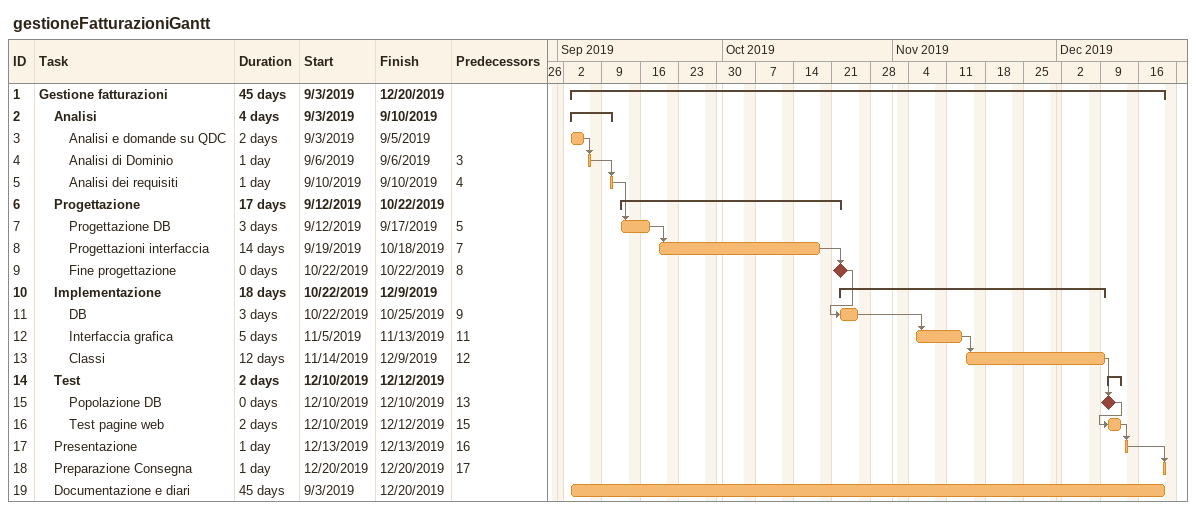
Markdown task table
gestioneFatturazioniGantt

| ID | Level | Task | Duration | Start | Finish | Predecessors |
|---|---|---|---|---|---|---|
| 1 | 1 | **Gestione fatturazioni** | 45d | 2019-09-03 | 2019-12-20 |  |
| 2 | 2 | **Analisi** | 4d | 2019-09-03 | 2019-09-10 |  |
| 3 | 3 | Analisi e domande su QDC | 2d | 2019-09-03 | 2019-09-05 |  |
| 4 | 3 | Analisi di Dominio | 1d | 2019-09-06 | 2019-09-06 | 3 |
| 5 | 3 | Analisi dei requisiti | 1d | 2019-09-10 | 2019-09-10 | 4 |
| 6 | 2 | **Progettazione** | 17d | 2019-09-12 | 2019-10-22 |  |
| 7 | 3 | Progettazione DB | 3d | 2019-09-12 | 2019-09-17 | 5 |
| 8 | 3 | Progettazioni interfaccia | 14d | 2019-09-19 | 2019-10-18 | 7 |
| 9 | 3 | Fine progettazione | 0d | 2019-10-22 | 2019-10-22 | 8 |
| 10 | 2 | **Implementazione** | 18d | 2019-10-22 | 2019-12-09 |  |
| 11 | 3 | DB | 3d | 2019-10-22 | 2019-10-25 | 9 |
| 12 | 3 | Interfaccia grafica | 5d | 2019-11-05 | 2019-11-13 | 11 |
| 13 | 3 | Classi | 12d | 2019-11-14 | 2019-12-09 | 12 |
| 14 | 2 | **Test** | 2d | 2019-12-10 | 2019-12-12 |  |
| 15 | 3 | Popolazione DB | 0d | 2019-12-10 | 2019-12-10 | 13 |
| 16 | 3 | Test pagine web | 2d | 2019-12-10 | 2019-12-12 | 15 |
| 17 | 2 | Presentazione | 1d | 2019-12-13 | 2019-12-13 | 16 |
| 18 | 2 | Preparazione Consegna | 1d | 2019-12-20 | 2019-12-20 | 17 |
| 19 | 2 | Documentazione e diari | 45d | 2019-09-03 | 2019-12-20 |  |
